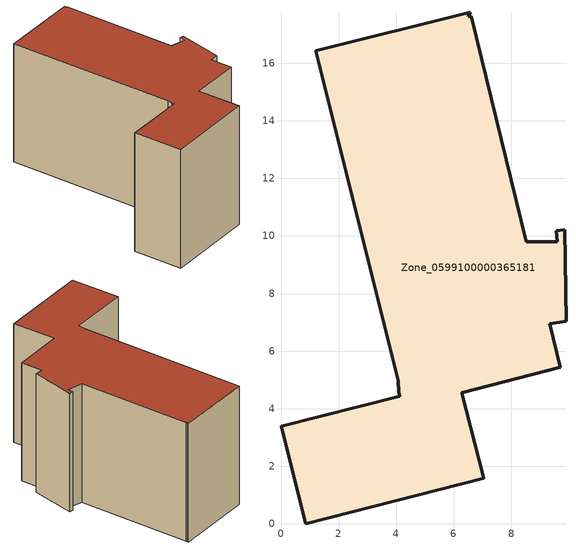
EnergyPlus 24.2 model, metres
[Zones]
Zone_0599100000365181
 floor ground (C_G): 8.51,9.8 9.6,9.8 9.56,10.19 9.85,10.21 9.9,7.03 9.34,6.95 9.71,5.43 6.28,4.55 7.04,1.58 0.86,0 0,3.39 4.13,4.44 4.09,4.58 4.07,4.97 1.21,16.44 6.57,17.77 6.5,17.61 6.6,17.64 z0
 wall outside (C_F): 0,3.39 0.86,0 7.04,1.58 6.28,4.55 9.71,5.43 9.34,6.95 9.9,7.03 9.85,10.21 9.56,10.19 9.6,9.8 8.51,9.8 6.6,17.64 6.5,17.61 6.57,17.77 1.21,16.44 4.07,4.97 4.09,4.58 4.13,4.44 0,3.39 z0:8.7
 roof outside (C_R): 8.51,9.8 6.6,17.64 6.5,17.61 6.57,17.77 1.21,16.44 4.07,4.97 4.09,4.58 4.13,4.44 0,3.39 0.86,0 7.04,1.58 6.28,4.55 9.71,5.43 9.34,6.95 9.9,7.03 9.85,10.21 9.56,10.19 9.6,9.8 z8.7
[BUILDING]
Pand.0599100000365181: North Axis=0; Terrain=City; Loads Convergence Tolerance Value=0.04; Temperature Convergence Tolerance Value=0.4; Solar Distribution=FullExterior; Maximum Number of Warmup Days=25; Minimum Number of Warmup Days=1
[Site:Location]
Rotterdam.The.Hague.AP_ZH_NLD Design_Conditions: Latitude=51.96; Longitude=4.45; Time Zone=1; Elevation=-4.5
[SITE:GROUNDTEMPERATURE:BUILDINGSURFACE]
18, 18, 18, 18, 18, 18, 18, 18, 18, 18, 18, 18
[MATERIAL] Thermal Absorptance=0.9; Solar Absorptance=0.7; Visible Absorptance=0.7
Name | Roughness | Thickness | Conductivity | Density | Specific Heat
G.D.1992-2005 | MediumSmooth | 0.15 | 0.06 | 540 | 1210
F.D.1992-2005 | Rough | 0.3 | 0.12 | 1920 | 840
R.D.1992-2005 | MediumRough | 0.2 | 0.08 | 1500 | 1000
[CONSTRUCTION]
C_G: G.D.1992-2005
C_F: F.D.1992-2005
C_R: R.D.1992-2005
[ZONE]
Zone_0599100000365181: Type=1; Multiplier=1; Ceiling Height=Autocalculate; Volume=Autocalculate; Floor Area=autocalculate; Part of Total Floor Area=Yes
[ZONEINFILTRATION:DESIGNFLOWRATE]
Infil_Zone_0599100000365181: Zone or ZoneList or Space or SpaceList=Zone_0599100000365181; Schedule=AlwaysOn; Design Flow Rate Calculation Method=Flow/Area; Flow Rate per Floor Area=0.0021; Constant Term Coefficient=1; Temperature Term Coefficient=0; Velocity Term Coefficient=0; Velocity Squared Term Coefficient=0
[HVACTEMPLATE:ZONE:IDEALLOADSAIRSYSTEM]
Zone_0599100000365181: Maximum Heating Supply Air Temperature=50; Minimum Cooling Supply Air Temperature=13; Maximum Heating Supply Air Humidity Ratio=0.0156; Minimum Cooling Supply Air Humidity Ratio=0.0077; Heating Limit=NoLimit; Cooling Limit=NoLimit; Dehumidification Control Type=ConstantSensibleHeatRatio; Cooling Sensible Heat Ratio=0.7; Dehumidification Setpoint=60; Humidification Control Type=None; Humidification Setpoint=30; Outdoor Air Method=None; Outdoor Air Flow Rate per Person=0.00944; Outdoor Air Flow Rate per Zone Floor Area=0; Outdoor Air Flow Rate per Zone=0; Demand Controlled Ventilation Type=None; Outdoor Air Economizer Type=NoEconomizer; Heat Recovery Type=None; Sensible Heat Recovery Effectiveness=0.7; Latent Heat Recovery Effectiveness=0.65
[ZONECONTROL:THERMOSTAT]
ThermostatControl_Zone_0599100000365181: Zone or ZoneList=Zone_0599100000365181; Control Type Schedule=DualSetpointControlType; Control 1=Thermostat_Zone_0599100000365181; Temperature Difference Between Cutout And Setpoint=0
[THERMOSTATSETPOINT:DUALSETPOINT]
Thermostat_Zone_0599100000365181: Heating Setpoint Temperature Schedule=HeatingSetpoint_Zone_0599100000365181; Cooling Setpoint Temperature Schedule=CoolingSetpoint_Zone_0599100000365181
[SCHEDULE:COMPACT]
HeatingSetpoint_Zone_0599100000365181: Through: 12/31, For: AllDays, Until: 24:00, 21
CoolingSetpoint_Zone_0599100000365181: Through: 12/31, For: AllDays, Until: 24:00, 24
DualSetpointControlType: Through: 12/31, For: AllDays, Until: 24:00, 4
AlwaysOn: Through: 12/31, For: AllDays, Until: 24:00, 1
